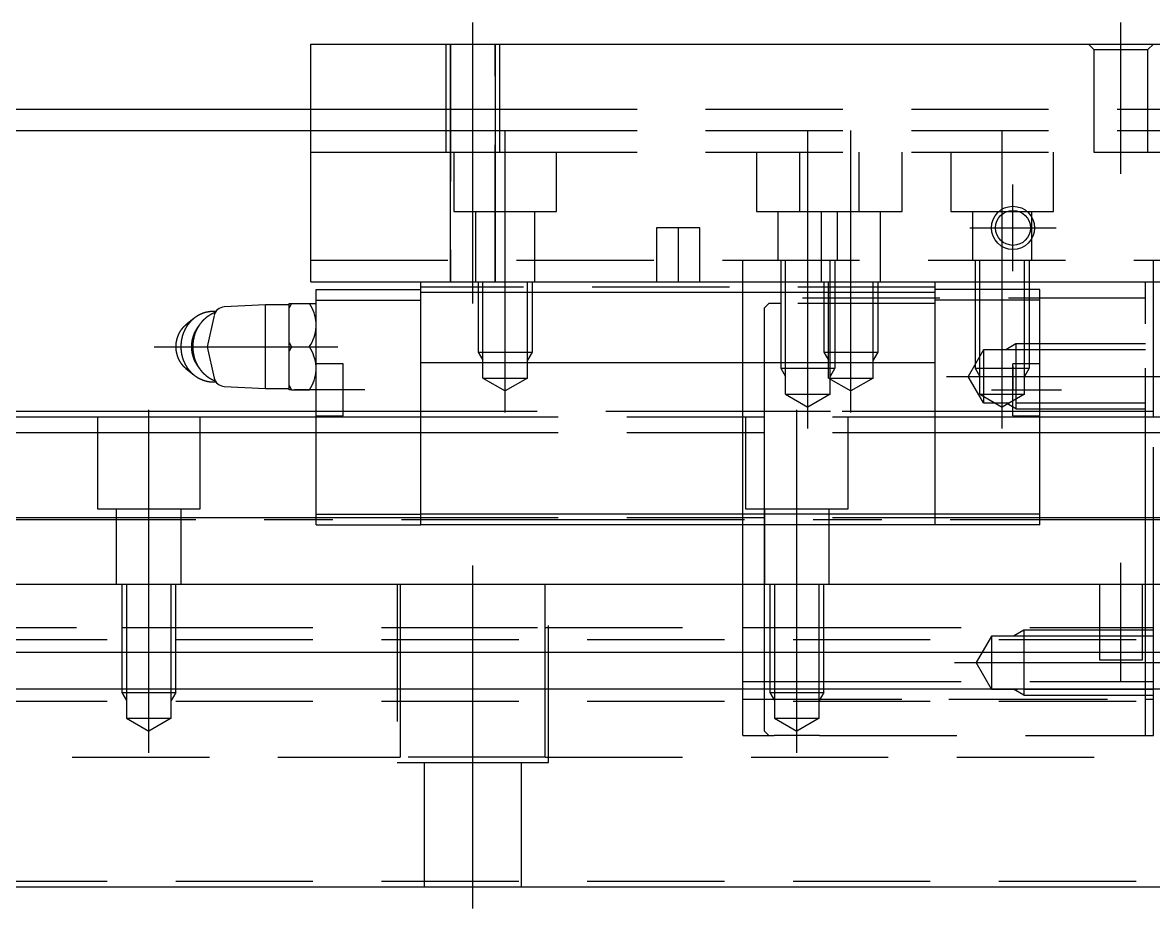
# Model space of a CAD drawing. Extents: x -94 to 676, y -24 to 368.
# Drawn here: x 128.3 to 233, y -2 to 80 of the extents above; entities that cross this region are included whole.
import ezdxf

# ---------------------------------------------------------------- set-up
doc = ezdxf.new("R2010")
doc.units = 0
doc.linetypes.add('CENTER', pattern=[50.8, 31.75, -6.35, 6.35, -6.35])
doc.linetypes.add('DASHED', pattern=[19.05, 12.7, -6.35])
doc.layers.get('0').update_dxf_attribs({"linetype": 'CONTINUOUS'})
doc.layers.add('CENTER', color=1, linetype='CENTER')

msp = doc.modelspace()

# ---------------------------------------------------------------- linework, layer by layer
at = {"color": 7, "linetype": 'CONTINUOUS'}
for p, q in [((155, 78), (305, 78)), ((155, 56), (155, 78)), ((-14, 72), (155, 72)), ((-6, 70), (155, 70)), ((155, 56), (305, 56)), ((165.2, 55.01), (165.2, 56)), ((212.8, 55.01), (212.8, 56)), ((233, 43.5), (233, 56)), ((155.5, 55.3), (165.2, 55.3)), ((155.5, 54.31), (155.5, 55.3)), ((212.8, 55.01), (165.2, 55.01)), ((165.2, 48.5), (165.2, 55.01)), ((222.5, 55.3), (212.8, 55.3)), ((212.8, 48.5), (212.8, 55.01)), ((222.5, 54.31), (222.5, 55.3)), ((150.8, 53.87), (146.99, 53.68)), ((153, 53.87), (150.8, 53.87)), ((150.8, 50), (150.8, 53.87)), ((153, 53.59), (153, 53.99)), ((153, 53.99), (153.21, 53.99)), ((153.21, 53.99), (153, 53.59)), ((153, 50.4), (153, 53.59)), ((153.21, 53.99), (154.89, 53.99)), ((154.89, 53.99), (155.5, 53.99)), ((155.5, 54.31), (165.2, 54.31)), ((155.5, 53.99), (155.5, 54.31)), ((155.5, 46), (155.5, 53.99)), ((222.5, 54.31), (212.8, 54.31)), ((222.5, 34.5), (222.5, 54.31)), ((144.18, 52.62), (143.43, 52.01)), ((146.07, 52.9), (145.4, 50)), ((144.71, 52.03), (144.49, 51.73)), ((153, 49.6), (153, 50.4)), ((153, 50.4), (153.21, 50)), ((145.4, 50), (146.07, 47.1)), ((150.8, 46.12), (150.8, 50)), ((153.21, 50), (153, 49.6)), ((153, 46.41), (153, 49.6)), ((153.21, 50), (154.89, 50)), ((144.49, 48.27), (144.71, 47.97)), ((212.8, 48.5), (165.2, 48.5)), ((165.2, 34.5), (165.2, 48.5)), ((212.8, 34.5), (212.8, 48.5)), ((143.43, 47.99), (144.18, 47.38)), ((146.99, 46.32), (150.8, 46.12)), ((150.8, 46.12), (153, 46.12)), ((153, 46), (153, 46.41)), ((153, 46.41), (153.21, 46)), ((153.21, 46), (153, 46)), ((153.21, 46), (154.89, 46)), ((155.5, 46), (154.89, 46)), ((155.5, 34.5), (155.5, 46)), ((155.5, 44), (28, 44)), ((0, 43.5), (155.5, 43.5)), ((222.5, 43.5), (237.5, 43.5)), ((0, 42.04), (155.5, 42.04)), ((222.5, 42.04), (237.5, 42.04)), ((0, 34.18), (155.5, 34.18)), ((155.5, 34.5), (165.2, 34.5)), ((155.5, 33.5), (155.5, 34.5)), ((155.5, 33.5), (165.2, 33.5)), ((212.8, 34.5), (165.2, 34.5)), ((165.2, 33.5), (165.2, 34.5)), ((212.8, 33.5), (165.2, 33.5)), ((222.5, 34.5), (212.8, 34.5)), ((212.8, 33.5), (212.8, 34.5)), ((222.5, 33.5), (212.8, 33.5)), ((222.5, 33.5), (222.5, 34.5)), ((222.5, 34.18), (237.5, 34.18)), ((0, 28), (460, 28)), ((460, 21.7), (0, 21.7)), ((460, 18.3), (0, 18.3)), ((0, 0), (460, 0))]:
    msp.add_line(p, q, dxfattribs=at)
at = {"color": 3, "linetype": 'DASHED'}
for p, q in [((167.5, 78), (167.5, 68)), ((167.5, 78), (167.5, 68)), ((167.9, 78), (167.9, 68)), ((167.93, 78), (167.93, 56)), ((172.07, 56), (172.07, 78)), ((172.1, 68), (172.1, 78)), ((172.5, 68), (172.5, 78)), ((172.5, 68), (172.5, 78)), ((227.5, 77.5), (227, 78)), ((227.5, 77.5), (227.5, 68)), ((227.5, 77.5), (232.5, 77.5)), ((232.5, 77.5), (233, 78)), ((232.5, 68), (232.5, 77.5)), ((155, 72), (167.5, 72)), ((167.5, 72), (172.5, 72)), ((172.5, 72), (287.5, 72)), ((155, 70), (167.5, 70)), ((167.5, 70), (172.5, 70)), ((172.5, 70), (287.5, 70)), ((155, 68), (167.5, 68)), ((167.5, 68), (172.5, 68)), ((167.9, 68), (167.9, 56)), ((168.25, 68), (168.25, 62.5)), ((172.1, 56), (172.1, 68)), ((172.5, 68), (227.5, 68)), ((177.75, 62.5), (177.75, 68)), ((196.25, 68), (196.25, 62.5)), ((200.25, 68), (200.25, 62.5)), ((205.75, 62.5), (205.75, 68)), ((209.75, 62.5), (209.75, 68)), ((214.25, 68), (214.25, 62.5)), ((223.75, 62.5), (223.75, 68)), ((227.5, 68), (232.5, 68)), ((232.5, 68), (287.5, 68)), ((168.25, 62.5), (177.75, 62.5)), ((170.25, 62.5), (170.25, 56)), ((175.75, 56), (175.75, 62.5)), ((196.25, 62.5), (200.25, 62.5)), ((198.25, 62.5), (198.25, 58)), ((200.25, 62.5), (209.75, 62.5)), ((202.25, 62.5), (202.25, 56)), ((203.75, 58), (203.75, 62.5)), ((207.75, 56), (207.75, 62.5)), ((214.25, 62.5), (223.75, 62.5)), ((216.25, 62.5), (216.25, 58)), ((221.75, 58), (221.75, 62.5)), ((189, 61), (187, 61)), ((187, 61), (187, 56)), ((191, 61), (189, 61)), ((191, 56), (191, 61)), ((155, 58), (305, 58)), ((195, 56), (195, 58)), ((198.5, 58), (198.5, 48)), ((198.93, 45.6), (198.93, 58)), ((203.07, 45.6), (203.07, 58)), ((203.5, 58), (203.5, 48)), ((216.5, 58), (216.5, 48)), ((216.93, 45.6), (216.93, 58)), ((221.07, 45.6), (221.07, 58)), ((221.5, 58), (221.5, 48)), ((233, 56), (233, 58)), ((212.8, 55.5), (165.2, 55.5)), ((170.5, 56), (170.5, 49.5)), ((170.93, 47.1), (170.93, 56)), ((175.07, 47.1), (175.07, 56)), ((175.5, 56), (175.5, 49.5)), ((195, 48.5), (195, 56)), ((202.5, 56), (202.5, 49.5)), ((202.93, 47.1), (202.93, 56)), ((207.07, 47.1), (207.07, 56)), ((207.5, 56), (207.5, 49.5)), ((232.28, 14), (232.28, 56)), ((232.28, 54.5), (195, 54.5)), ((197.4, 54), (197, 53.6)), ((197, 48.5), (197, 53.6)), ((198.5, 54), (197.4, 54)), ((212.8, 54), (198.5, 54)), ((220.28, 50.25), (219.34, 49.71)), ((220.28, 50.25), (220.28, 44.25)), ((232.28, 50.25), (220.28, 50.25)), ((222.5, 50.9), (222.47, 50.9)), ((170.5, 49.5), (175.5, 49.5)), ((170.5, 49.5), (170.93, 48.75)), ((175.5, 49.5), (175.07, 48.75)), ((202.5, 49.5), (207.5, 49.5)), ((202.5, 49.5), (202.93, 48.75)), ((207.5, 49.5), (207.07, 48.75)), ((217.28, 49.71), (215.86, 47.25)), ((217.28, 49.71), (217.28, 44.79)), ((220.28, 49.71), (217.28, 49.71)), ((232.28, 49.71), (220.28, 49.71)), ((158, 48.4), (155.5, 48.4)), ((158, 46), (158, 48.4)), ((195, 43.5), (195, 48.5)), ((197, 43.5), (197, 48.5)), ((220, 46), (220, 48.4)), ((222.5, 48.4), (220, 48.4)), ((220, 48.2), (220, 46)), ((198.5, 48), (203.5, 48)), ((198.5, 48), (198.93, 47.25)), ((203.5, 48), (203.07, 47.25)), ((217.28, 44.79), (215.86, 47.25)), ((216.5, 48), (221.5, 48)), ((216.5, 48), (216.93, 47.25)), ((221.5, 48), (221.07, 47.25)), ((232.28, 44.25), (232.28, 48)), ((170.93, 47.1), (175.07, 47.1)), ((170.93, 47.1), (173, 45.91)), ((175.07, 47.1), (173, 45.91)), ((202.93, 47.1), (207.07, 47.1)), ((202.93, 47.1), (205, 45.91)), ((207.07, 47.1), (205, 45.91)), ((158, 43.6), (158, 46)), ((198.93, 45.6), (203.07, 45.6)), ((198.93, 45.6), (201, 44.41)), ((203.07, 45.6), (201, 44.41)), ((216.93, 45.6), (221.07, 45.6)), ((216.93, 45.6), (219, 44.41)), ((221.07, 45.6), (219, 44.41)), ((220, 43.6), (220, 46)), ((165.2, 44), (155.5, 44)), ((195, 44), (165.2, 44)), ((197, 44), (195, 44)), ((198.9, 44), (197, 44)), ((203.1, 44), (198.9, 44)), ((216.9, 44), (203.1, 44)), ((221.1, 44), (216.9, 44)), ((217.28, 44.79), (219.7, 44.79)), ((220.28, 44.25), (219.34, 44.79)), ((220.28, 44.79), (232.28, 44.79)), ((220.28, 44.25), (232.28, 44.25)), ((232.28, 44), (221.1, 44)), ((232.28, 43.5), (232.28, 44.25)), ((233, 44), (232.28, 44)), ((135.25, 43.5), (135.25, 35)), ((144.75, 35), (144.75, 43.5)), ((155.5, 43.6), (158, 43.6)), ((155.5, 43.5), (165.2, 43.5)), ((165.2, 43.5), (212.8, 43.5)), ((195, 33.5), (195, 43.5)), ((195.25, 43.5), (195.25, 35)), ((197, 35), (197, 43.5)), ((204.75, 35), (204.75, 43.5)), ((212.8, 43.5), (222.5, 43.5)), ((220, 43.6), (222.5, 43.6)), ((232.28, 28), (232.28, 43.5)), ((233, 28), (233, 43.5)), ((155.5, 42.04), (165.2, 42.04)), ((165.2, 42.04), (212.8, 42.04)), ((212.8, 42.04), (222.5, 42.04)), ((135.25, 35), (140, 35)), ((137, 35), (137, 28)), ((140, 35), (144.75, 35)), ((143, 28), (143, 35)), ((195.25, 35), (200, 35)), ((197, 35), (197, 28)), ((197, 28), (197, 35)), ((197, 35), (197, 28)), ((200, 35), (204.75, 35)), ((203, 28), (203, 35)), ((155.5, 34.18), (165.2, 34.18)), ((165.2, 34.18), (212.8, 34.18)), ((195, 28), (195, 33.5)), ((212.8, 34.18), (222.5, 34.18)), ((137.5, 28), (137.5, 21.7)), ((137.93, 28), (137.93, 18)), ((142.07, 18), (142.07, 28)), ((142.5, 21.7), (142.5, 28)), ((163, 28), (163, 11.5)), ((163.29, 28), (163.29, 21.7)), ((176.71, 21.7), (176.71, 28)), ((177, 11.5), (177, 28)), ((195, 21.7), (195, 28)), ((197, 21.7), (197, 28)), ((197.5, 28), (197.5, 21.7)), ((197.93, 28), (197.93, 18)), ((202.07, 18), (202.07, 28)), ((202.5, 21.7), (202.5, 28)), ((228, 28), (228, 21)), ((232, 21), (232, 28)), ((232.28, 23.75), (232.28, 28)), ((233, 21.7), (233, 28)), ((82.5, 24), (137.5, 24)), ((137.5, 24), (142.5, 24)), ((142.5, 24), (163.29, 24)), ((163.29, 24), (176.71, 24)), ((176.71, 24), (195, 24)), ((195, 24), (197, 24)), ((197, 24), (197.5, 24)), ((197.5, 24), (202, 24)), ((202, 24), (202.5, 24)), ((202.5, 24), (232.28, 24)), ((218, 23.21), (216.58, 20.75)), ((218, 23.21), (218, 18.29)), ((221, 23.21), (218, 23.21)), ((221, 23.75), (220.06, 23.21)), ((221, 23.75), (221, 17.75)), ((233, 23.75), (221, 23.75)), ((233, 23.21), (221, 23.21)), ((232.28, 24), (233, 24)), ((232.28, 21.7), (232.28, 23.75)), ((460, 22.85), (0, 22.85)), ((137.5, 21.7), (137.5, 18.3)), ((142.5, 18.3), (142.5, 21.7)), ((163.29, 21.7), (163.29, 18.3)), ((176.71, 18.3), (176.71, 21.7)), ((195, 19), (195, 21.7)), ((197, 18.3), (197, 21.7)), ((197.5, 21.7), (197.5, 18.3)), ((202.5, 18.3), (202.5, 21.7)), ((228, 21), (232, 21)), ((232.28, 18.3), (232.28, 21.7)), ((233, 19), (233, 21.7)), ((218, 18.29), (216.58, 20.75)), ((195, 18.3), (195, 19)), ((195, 19), (197.5, 19)), ((197.5, 19), (202.5, 19)), ((202.5, 19), (233, 19)), ((233, 18.3), (233, 19)), ((137.5, 18.3), (137.5, 18)), ((137.5, 18), (137.93, 17.25)), ((137.5, 18), (142.5, 18)), ((137.93, 18), (137.93, 15.6)), ((142.07, 15.6), (142.07, 18)), ((142.5, 18), (142.07, 17.25)), ((142.5, 18), (142.5, 18.3)), ((163.29, 18.3), (163.29, 12)), ((176.71, 12), (176.71, 18.3)), ((195, 14), (195, 18.3)), ((197, 14.4), (197, 18.3)), ((197.5, 18.3), (197.5, 18)), ((197.5, 18), (197.93, 17.25)), ((197.5, 18), (202.5, 18)), ((197.93, 18), (197.93, 15.6)), ((202.07, 15.6), (202.07, 18)), ((202.5, 18), (202.07, 17.25)), ((202.5, 18), (202.5, 18.3)), ((218, 18.29), (220.42, 18.29)), ((221, 17.75), (220.06, 18.29)), ((221, 18.29), (233, 18.29)), ((232.28, 17.75), (232.28, 18.3)), ((233, 14), (233, 18.3)), ((460, 17.15), (0, 17.15)), ((195, 17.38), (233, 17.38)), ((195, 17.38), (197, 17.38)), ((197, 17.38), (232.28, 17.38)), ((221, 17.75), (233, 17.75)), ((232.28, 14), (232.28, 17.75)), ((232.28, 17.38), (233, 17.38)), ((137.93, 15.6), (140, 14.41)), ((137.93, 15.6), (142.07, 15.6)), ((142.07, 15.6), (140, 14.41)), ((197.93, 15.6), (200, 14.41)), ((197.93, 15.6), (202.07, 15.6)), ((202.07, 15.6), (200, 14.41)), ((195, 14), (197.9, 14)), ((197, 14.4), (197.4, 14)), ((202.1, 14), (197.9, 14)), ((202.1, 14), (233, 14)), ((56.71, 12), (163.29, 12)), ((176.71, 12), (163.29, 12)), ((176.71, 12), (283.29, 12)), ((163, 11.5), (170, 11.5)), ((165.5, 11.5), (165.5, 0)), ((170, 11.5), (177, 11.5)), ((174.5, 0), (174.5, 11.5)), ((460, 0.5), (6.5, 0.5))]:
    msp.add_line(p, q, dxfattribs=at)
at = {"color": 7, "linetype": 'CONTINUOUS'}
for points in [[(144.28, 52.69, 0), (144.26, 52.68, 0), (144.24, 52.66, 0), (144.22, 52.65, 0), (144.2, 52.63, 0), (144.19, 52.62, 0), (144.17, 52.6, 0), (144.15, 52.59, 0), (144.13, 52.57, 0), (144.11, 52.56, 0), (144.09, 52.54, 0), (144.08, 52.53, 0), (144.06, 52.51, 0), (144.04, 52.5, 0), (144.03, 52.48, 0), (144.01, 52.46, 0), (143.99, 52.45, 0), (143.97, 52.43, 0), (143.96, 52.41, 0), (143.94, 52.4, 0), (143.92, 52.38, 0), (143.91, 52.36, 0), (143.89, 52.35, 0), (143.87, 52.33, 0), (143.86, 52.31, 0), (143.84, 52.29, 0), (143.83, 52.28, 0), (143.81, 52.26, 0), (143.79, 52.24, 0), (143.78, 52.22, 0), (143.76, 52.21, 0), (143.75, 52.19, 0), (143.73, 52.17, 0), (143.72, 52.15, 0), (143.7, 52.13, 0), (143.69, 52.11, 0), (143.67, 52.09, 0), (143.66, 52.07, 0), (143.64, 52.06, 0), (143.63, 52.04, 0), (143.62, 52.02, 0), (143.6, 52, 0), (143.59, 51.98, 0), (143.57, 51.96, 0), (143.56, 51.94, 0), (143.55, 51.92, 0), (143.53, 51.9, 0), (143.52, 51.88, 0), (143.51, 51.86, 0), (143.5, 51.84, 0), (143.48, 51.82, 0), (143.47, 51.8, 0), (143.46, 51.78, 0), (143.44, 51.76, 0), (143.43, 51.73, 0), (143.42, 51.71, 0), (143.41, 51.69, 0), (143.4, 51.67, 0), (143.38, 51.65, 0), (143.37, 51.63, 0), (143.36, 51.61, 0), (143.35, 51.59, 0), (143.34, 51.56, 0), (143.33, 51.54, 0), (143.32, 51.52, 0), (143.31, 51.5, 0), (143.3, 51.48, 0), (143.29, 51.45, 0), (143.28, 51.43, 0), (143.27, 51.41, 0), (143.26, 51.39, 0), (143.25, 51.37, 0), (143.24, 51.34, 0), (143.23, 51.32, 0), (143.22, 51.3, 0), (143.21, 51.27, 0), (143.2, 51.25, 0), (143.19, 51.23, 0), (143.19, 51.21, 0), (143.18, 51.18, 0), (143.17, 51.16, 0), (143.16, 51.14, 0), (143.15, 51.11, 0), (143.15, 51.09, 0), (143.14, 51.07, 0), (143.13, 51.04, 0), (143.12, 51.02, 0), (143.12, 51, 0), (143.11, 50.97, 0), (143.1, 50.95, 0), (143.1, 50.93, 0), (143.09, 50.9, 0), (143.08, 50.88, 0), (143.08, 50.85, 0), (143.07, 50.83, 0), (143.07, 50.81, 0), (143.06, 50.78, 0), (143.06, 50.76, 0), (143.05, 50.74, 0), (143.04, 50.71, 0), (143.04, 50.69, 0), (143.03, 50.66, 0), (143.03, 50.64, 0), (143.03, 50.61, 0), (143.02, 50.59, 0), (143.02, 50.57, 0), (143.01, 50.54, 0), (143.01, 50.52, 0), (143.01, 50.49, 0), (143, 50.47, 0), (143, 50.44, 0), (143, 50.42, 0), (143, 50.39, 0), (142.99, 50.37, 0), (142.99, 50.35, 0), (142.99, 50.32, 0), (142.99, 50.3, 0), (142.98, 50.27, 0), (142.98, 50.25, 0), (142.98, 50.22, 0), (142.98, 50.2, 0), (142.98, 50.17, 0), (142.98, 50.15, 0), (142.97, 50.12, 0), (142.97, 50.1, 0), (142.97, 50.07, 0), (142.97, 50.05, 0), (142.97, 50.02, 0), (142.97, 50, 0)], [(146.2, 53.25, 0), (146.19, 53.25, 0), (146.17, 53.25, 0), (146.16, 53.25, 0), (146.14, 53.25, 0), (146.12, 53.26, 0), (146.11, 53.26, 0), (146.09, 53.26, 0), (146.08, 53.26, 0), (146.06, 53.26, 0), (146.05, 53.26, 0), (146.03, 53.26, 0), (146.01, 53.26, 0), (146, 53.26, 0), (145.98, 53.26, 0), (145.97, 53.26, 0), (145.95, 53.26, 0), (145.93, 53.26, 0), (145.92, 53.26, 0), (145.9, 53.26, 0), (145.89, 53.26, 0), (145.87, 53.26, 0), (145.85, 53.26, 0), (145.84, 53.26, 0), (145.82, 53.26, 0), (145.81, 53.26, 0), (145.79, 53.25, 0), (145.78, 53.25, 0), (145.76, 53.25, 0), (145.74, 53.25, 0), (145.73, 53.25, 0), (145.71, 53.25, 0), (145.7, 53.25, 0), (145.68, 53.24, 0), (145.66, 53.24, 0), (145.65, 53.24, 0), (145.63, 53.24, 0), (145.62, 53.24, 0), (145.6, 53.23, 0), (145.59, 53.23, 0), (145.57, 53.23, 0), (145.56, 53.23, 0), (145.54, 53.23, 0), (145.52, 53.22, 0), (145.51, 53.22, 0), (145.49, 53.22, 0), (145.48, 53.21, 0), (145.46, 53.21, 0), (145.44, 53.21, 0), (145.43, 53.21, 0), (145.41, 53.2, 0), (145.4, 53.2, 0), (145.38, 53.2, 0), (145.37, 53.19, 0), (145.35, 53.19, 0), (145.34, 53.19, 0), (145.32, 53.18, 0), (145.31, 53.18, 0), (145.29, 53.17, 0), (145.27, 53.17, 0), (145.26, 53.17, 0), (145.24, 53.16, 0), (145.23, 53.16, 0), (145.21, 53.15, 0), (145.2, 53.15, 0), (145.18, 53.14, 0), (145.17, 53.14, 0), (145.15, 53.14, 0), (145.14, 53.13, 0), (145.12, 53.13, 0), (145.1, 53.12, 0), (145.09, 53.12, 0), (145.07, 53.11, 0), (145.06, 53.11, 0), (145.04, 53.1, 0), (145.03, 53.09, 0), (145.01, 53.09, 0), (145, 53.08, 0), (144.99, 53.08, 0), (144.97, 53.07, 0), (144.96, 53.07, 0), (144.94, 53.06, 0), (144.93, 53.05, 0), (144.91, 53.05, 0), (144.9, 53.04, 0), (144.88, 53.04, 0), (144.87, 53.03, 0), (144.85, 53.02, 0), (144.84, 53.02, 0), (144.82, 53.01, 0), (144.81, 53, 0), (144.79, 53, 0), (144.78, 52.99, 0), (144.76, 52.98, 0), (144.75, 52.98, 0), (144.73, 52.97, 0), (144.72, 52.96, 0), (144.71, 52.95, 0), (144.69, 52.95, 0), (144.68, 52.94, 0), (144.66, 52.93, 0), (144.65, 52.92, 0), (144.63, 52.92, 0), (144.62, 52.91, 0), (144.6, 52.9, 0), (144.59, 52.89, 0), (144.58, 52.89, 0), (144.56, 52.88, 0), (144.55, 52.87, 0), (144.53, 52.86, 0), (144.52, 52.85, 0), (144.51, 52.84, 0), (144.49, 52.84, 0), (144.48, 52.83, 0), (144.47, 52.82, 0), (144.45, 52.81, 0), (144.44, 52.8, 0), (144.43, 52.79, 0), (144.41, 52.78, 0), (144.4, 52.77, 0), (144.38, 52.77, 0), (144.37, 52.76, 0), (144.36, 52.75, 0), (144.34, 52.74, 0), (144.33, 52.73, 0), (144.32, 52.72, 0), (144.3, 52.71, 0), (144.29, 52.7, 0), (144.28, 52.69, 0)], [(146.24, 53.19, 0), (146.23, 53.19, 0), (146.22, 53.18, 0), (146.2, 53.18, 0), (146.19, 53.17, 0), (146.18, 53.17, 0), (146.16, 53.17, 0), (146.15, 53.16, 0), (146.14, 53.16, 0), (146.12, 53.15, 0), (146.11, 53.15, 0), (146.1, 53.14, 0), (146.09, 53.14, 0), (146.07, 53.13, 0), (146.06, 53.12, 0), (146.05, 53.12, 0), (146.03, 53.11, 0), (146.02, 53.11, 0), (146.01, 53.1, 0), (146, 53.1, 0), (145.98, 53.09, 0), (145.97, 53.09, 0), (145.96, 53.08, 0), (145.94, 53.07, 0), (145.93, 53.07, 0), (145.92, 53.06, 0), (145.91, 53.06, 0), (145.89, 53.05, 0), (145.88, 53.04, 0), (145.87, 53.04, 0), (145.85, 53.03, 0), (145.84, 53.03, 0), (145.83, 53.02, 0), (145.82, 53.01, 0), (145.81, 53.01, 0), (145.79, 53, 0), (145.78, 52.99, 0), (145.77, 52.99, 0), (145.75, 52.98, 0), (145.74, 52.97, 0), (145.73, 52.97, 0), (145.72, 52.96, 0), (145.71, 52.95, 0), (145.69, 52.94, 0), (145.68, 52.94, 0), (145.67, 52.93, 0), (145.66, 52.92, 0), (145.65, 52.92, 0), (145.63, 52.91, 0), (145.62, 52.9, 0), (145.61, 52.89, 0), (145.6, 52.89, 0), (145.59, 52.88, 0), (145.57, 52.87, 0), (145.56, 52.86, 0), (145.55, 52.85, 0), (145.54, 52.85, 0), (145.53, 52.84, 0), (145.51, 52.83, 0), (145.5, 52.82, 0), (145.49, 52.81, 0), (145.48, 52.81, 0), (145.47, 52.8, 0), (145.46, 52.79, 0), (145.44, 52.78, 0), (145.43, 52.77, 0), (145.42, 52.76, 0), (145.41, 52.76, 0), (145.4, 52.75, 0), (145.39, 52.74, 0), (145.38, 52.73, 0), (145.36, 52.72, 0), (145.35, 52.71, 0), (145.34, 52.7, 0), (145.33, 52.7, 0), (145.32, 52.69, 0), (145.31, 52.68, 0), (145.3, 52.67, 0), (145.28, 52.66, 0), (145.27, 52.65, 0), (145.26, 52.64, 0), (145.25, 52.63, 0), (145.24, 52.62, 0), (145.23, 52.61, 0), (145.22, 52.6, 0), (145.21, 52.59, 0), (145.2, 52.58, 0), (145.19, 52.58, 0), (145.18, 52.57, 0), (145.17, 52.56, 0), (145.16, 52.55, 0), (145.15, 52.54, 0), (145.13, 52.53, 0), (145.12, 52.52, 0), (145.11, 52.51, 0), (145.1, 52.5, 0), (145.09, 52.49, 0), (145.08, 52.48, 0), (145.07, 52.47, 0), (145.06, 52.46, 0), (145.05, 52.45, 0), (145.04, 52.44, 0), (145.03, 52.43, 0), (145.02, 52.41, 0), (145.01, 52.4, 0), (145, 52.39, 0), (144.99, 52.38, 0), (144.98, 52.37, 0), (144.97, 52.36, 0), (144.96, 52.35, 0), (144.95, 52.34, 0), (144.94, 52.33, 0), (144.93, 52.32, 0), (144.92, 52.31, 0), (144.91, 52.3, 0), (144.9, 52.29, 0), (144.9, 52.28, 0), (144.88, 52.26, 0), (144.88, 52.25, 0), (144.87, 52.24, 0), (144.86, 52.23, 0), (144.85, 52.22, 0), (144.84, 52.21, 0), (144.83, 52.2, 0), (144.82, 52.19, 0), (144.81, 52.17, 0), (144.8, 52.16, 0), (144.79, 52.15, 0), (144.78, 52.14, 0)], [(143.5, 52.06, 0), (143.49, 52.05, 0), (143.47, 52.04, 0), (143.46, 52.03, 0), (143.44, 52.02, 0), (143.43, 52.01, 0), (143.42, 52, 0), (143.4, 51.98, 0), (143.39, 51.97, 0), (143.38, 51.96, 0), (143.36, 51.95, 0), (143.35, 51.94, 0), (143.33, 51.93, 0), (143.32, 51.91, 0), (143.31, 51.9, 0), (143.29, 51.89, 0), (143.28, 51.88, 0), (143.27, 51.86, 0), (143.25, 51.85, 0), (143.24, 51.84, 0), (143.23, 51.83, 0), (143.22, 51.81, 0), (143.2, 51.8, 0), (143.19, 51.79, 0), (143.18, 51.77, 0), (143.17, 51.76, 0), (143.15, 51.75, 0), (143.14, 51.73, 0), (143.13, 51.72, 0), (143.12, 51.71, 0), (143.11, 51.69, 0), (143.09, 51.68, 0), (143.08, 51.66, 0), (143.07, 51.65, 0), (143.06, 51.63, 0), (143.05, 51.62, 0), (143.04, 51.61, 0), (143.03, 51.59, 0), (143.01, 51.58, 0), (143, 51.56, 0), (142.99, 51.55, 0), (142.98, 51.53, 0), (142.97, 51.52, 0), (142.96, 51.5, 0), (142.95, 51.49, 0), (142.94, 51.47, 0), (142.93, 51.46, 0), (142.92, 51.44, 0), (142.91, 51.42, 0), (142.9, 51.41, 0), (142.89, 51.39, 0), (142.88, 51.38, 0), (142.87, 51.36, 0), (142.86, 51.35, 0), (142.85, 51.33, 0), (142.84, 51.31, 0), (142.83, 51.3, 0), (142.82, 51.28, 0), (142.82, 51.27, 0), (142.81, 51.25, 0), (142.8, 51.23, 0), (142.79, 51.22, 0), (142.78, 51.2, 0), (142.77, 51.18, 0), (142.77, 51.17, 0), (142.76, 51.15, 0), (142.75, 51.13, 0), (142.74, 51.12, 0), (142.73, 51.1, 0), (142.73, 51.08, 0), (142.72, 51.06, 0), (142.71, 51.05, 0), (142.7, 51.03, 0), (142.7, 51.01, 0), (142.69, 51, 0), (142.68, 50.98, 0), (142.68, 50.96, 0), (142.67, 50.94, 0), (142.66, 50.93, 0), (142.66, 50.91, 0), (142.65, 50.89, 0), (142.65, 50.87, 0), (142.64, 50.85, 0), (142.63, 50.84, 0), (142.63, 50.82, 0), (142.62, 50.8, 0), (142.62, 50.78, 0), (142.61, 50.76, 0), (142.6, 50.75, 0), (142.6, 50.73, 0), (142.59, 50.71, 0), (142.59, 50.69, 0), (142.59, 50.67, 0), (142.58, 50.66, 0), (142.58, 50.64, 0), (142.57, 50.62, 0), (142.57, 50.6, 0), (142.56, 50.58, 0), (142.56, 50.56, 0), (142.56, 50.55, 0), (142.55, 50.53, 0), (142.55, 50.51, 0), (142.54, 50.49, 0), (142.54, 50.47, 0), (142.54, 50.45, 0), (142.53, 50.43, 0), (142.53, 50.41, 0), (142.53, 50.4, 0), (142.53, 50.38, 0), (142.52, 50.36, 0), (142.52, 50.34, 0), (142.52, 50.32, 0), (142.52, 50.3, 0), (142.51, 50.28, 0), (142.51, 50.26, 0), (142.51, 50.25, 0), (142.51, 50.23, 0), (142.51, 50.21, 0), (142.51, 50.19, 0), (142.5, 50.17, 0), (142.5, 50.15, 0), (142.5, 50.13, 0), (142.5, 50.11, 0), (142.5, 50.09, 0), (142.5, 50.08, 0), (142.5, 50.06, 0), (142.5, 50.04, 0), (142.5, 50.02, 0), (142.5, 50, 0)], [(144.56, 51.82, 0), (144.55, 51.8, 0), (144.54, 51.79, 0), (144.53, 51.78, 0), (144.52, 51.77, 0), (144.51, 51.76, 0), (144.5, 51.74, 0), (144.49, 51.73, 0), (144.49, 51.72, 0), (144.48, 51.71, 0), (144.47, 51.7, 0), (144.46, 51.68, 0), (144.45, 51.67, 0), (144.44, 51.66, 0), (144.43, 51.65, 0), (144.43, 51.63, 0), (144.42, 51.62, 0), (144.41, 51.61, 0), (144.4, 51.59, 0), (144.39, 51.58, 0), (144.39, 51.57, 0), (144.38, 51.56, 0), (144.37, 51.54, 0), (144.36, 51.53, 0), (144.35, 51.52, 0), (144.35, 51.5, 0), (144.34, 51.49, 0), (144.33, 51.48, 0), (144.33, 51.47, 0), (144.32, 51.45, 0), (144.31, 51.44, 0), (144.3, 51.43, 0), (144.3, 51.41, 0), (144.29, 51.4, 0), (144.28, 51.39, 0), (144.28, 51.37, 0), (144.27, 51.36, 0), (144.26, 51.34, 0), (144.26, 51.33, 0), (144.25, 51.32, 0), (144.24, 51.3, 0), (144.24, 51.29, 0), (144.23, 51.28, 0), (144.22, 51.26, 0), (144.22, 51.25, 0), (144.21, 51.24, 0), (144.21, 51.22, 0), (144.2, 51.21, 0), (144.19, 51.19, 0), (144.19, 51.18, 0), (144.18, 51.17, 0), (144.18, 51.15, 0), (144.17, 51.14, 0), (144.16, 51.12, 0), (144.16, 51.11, 0), (144.15, 51.09, 0), (144.15, 51.08, 0), (144.14, 51.07, 0), (144.14, 51.05, 0), (144.13, 51.04, 0), (144.13, 51.02, 0), (144.12, 51.01, 0), (144.12, 50.99, 0), (144.11, 50.98, 0), (144.11, 50.97, 0), (144.1, 50.95, 0), (144.1, 50.94, 0), (144.09, 50.92, 0), (144.09, 50.91, 0), (144.08, 50.89, 0), (144.08, 50.88, 0), (144.07, 50.86, 0), (144.07, 50.85, 0), (144.07, 50.83, 0), (144.06, 50.82, 0), (144.06, 50.8, 0), (144.05, 50.79, 0), (144.05, 50.78, 0), (144.05, 50.76, 0), (144.04, 50.75, 0), (144.04, 50.73, 0), (144.03, 50.72, 0), (144.03, 50.7, 0), (144.03, 50.69, 0), (144.02, 50.67, 0), (144.02, 50.66, 0), (144.02, 50.64, 0), (144.01, 50.63, 0), (144.01, 50.61, 0), (144.01, 50.6, 0), (144, 50.58, 0), (144, 50.57, 0), (144, 50.55, 0), (144, 50.54, 0), (143.99, 50.52, 0), (143.99, 50.51, 0), (143.99, 50.49, 0), (143.99, 50.48, 0), (143.98, 50.46, 0), (143.98, 50.44, 0), (143.98, 50.43, 0), (143.98, 50.41, 0), (143.98, 50.4, 0), (143.97, 50.38, 0), (143.97, 50.37, 0), (143.97, 50.35, 0), (143.97, 50.34, 0), (143.97, 50.32, 0), (143.97, 50.31, 0), (143.96, 50.29, 0), (143.96, 50.28, 0), (143.96, 50.26, 0), (143.96, 50.25, 0), (143.96, 50.23, 0), (143.96, 50.22, 0), (143.96, 50.2, 0), (143.96, 50.18, 0), (143.96, 50.17, 0), (143.95, 50.15, 0), (143.95, 50.14, 0), (143.95, 50.12, 0), (143.95, 50.11, 0), (143.95, 50.09, 0), (143.95, 50.08, 0), (143.95, 50.06, 0), (143.95, 50.05, 0), (143.95, 50.03, 0), (143.95, 50.02, 0), (143.95, 50, 0)], [(144.78, 52.14, 0), (144.77, 52.13, 0), (144.76, 52.11, 0), (144.75, 52.1, 0), (144.74, 52.08, 0), (144.73, 52.07, 0), (144.72, 52.05, 0), (144.71, 52.04, 0), (144.7, 52.03, 0), (144.69, 52.01, 0), (144.68, 52, 0), (144.67, 51.98, 0), (144.66, 51.97, 0), (144.65, 51.95, 0), (144.64, 51.94, 0), (144.63, 51.92, 0), (144.62, 51.91, 0), (144.61, 51.89, 0), (144.6, 51.88, 0), (144.59, 51.86, 0), (144.59, 51.85, 0), (144.58, 51.83, 0), (144.57, 51.82, 0), (144.56, 51.8, 0), (144.55, 51.79, 0), (144.54, 51.77, 0), (144.53, 51.76, 0), (144.52, 51.74, 0), (144.51, 51.73, 0), (144.5, 51.71, 0), (144.5, 51.7, 0), (144.49, 51.68, 0), (144.48, 51.66, 0), (144.47, 51.65, 0), (144.46, 51.63, 0), (144.46, 51.62, 0), (144.45, 51.6, 0), (144.44, 51.58, 0), (144.43, 51.57, 0), (144.42, 51.55, 0), (144.42, 51.54, 0), (144.41, 51.52, 0), (144.4, 51.5, 0), (144.39, 51.49, 0), (144.39, 51.47, 0), (144.38, 51.46, 0), (144.37, 51.44, 0), (144.36, 51.42, 0), (144.36, 51.41, 0), (144.35, 51.39, 0), (144.34, 51.37, 0), (144.34, 51.36, 0), (144.33, 51.34, 0), (144.32, 51.32, 0), (144.32, 51.31, 0), (144.31, 51.29, 0), (144.3, 51.27, 0), (144.3, 51.26, 0), (144.29, 51.24, 0), (144.28, 51.22, 0), (144.28, 51.21, 0), (144.27, 51.19, 0), (144.27, 51.17, 0), (144.26, 51.15, 0), (144.25, 51.14, 0), (144.25, 51.12, 0), (144.24, 51.1, 0), (144.24, 51.09, 0), (144.23, 51.07, 0), (144.23, 51.05, 0), (144.22, 51.03, 0), (144.22, 51.02, 0), (144.21, 51, 0), (144.21, 50.98, 0), (144.2, 50.97, 0), (144.2, 50.95, 0), (144.19, 50.93, 0), (144.19, 50.91, 0), (144.18, 50.9, 0), (144.18, 50.88, 0), (144.18, 50.86, 0), (144.17, 50.84, 0), (144.17, 50.83, 0), (144.16, 50.81, 0), (144.16, 50.79, 0), (144.16, 50.77, 0), (144.15, 50.76, 0), (144.15, 50.74, 0), (144.14, 50.72, 0), (144.14, 50.7, 0), (144.14, 50.68, 0), (144.13, 50.67, 0), (144.13, 50.65, 0), (144.13, 50.63, 0), (144.12, 50.61, 0), (144.12, 50.6, 0), (144.12, 50.58, 0), (144.12, 50.56, 0), (144.11, 50.54, 0), (144.11, 50.52, 0), (144.11, 50.51, 0), (144.1, 50.49, 0), (144.1, 50.47, 0), (144.1, 50.45, 0), (144.1, 50.43, 0), (144.09, 50.42, 0), (144.09, 50.4, 0), (144.09, 50.38, 0), (144.09, 50.36, 0), (144.09, 50.34, 0), (144.09, 50.33, 0), (144.08, 50.31, 0), (144.08, 50.29, 0), (144.08, 50.27, 0), (144.08, 50.25, 0), (144.08, 50.24, 0), (144.08, 50.22, 0), (144.08, 50.2, 0), (144.08, 50.18, 0), (144.07, 50.16, 0), (144.07, 50.15, 0), (144.07, 50.13, 0), (144.07, 50.11, 0), (144.07, 50.09, 0), (144.07, 50.07, 0), (144.07, 50.05, 0), (144.07, 50.04, 0), (144.07, 50.02, 0), (144.07, 50, 0)], [(142.5, 50, 0), (142.5, 49.98, 0), (142.5, 49.96, 0), (142.5, 49.94, 0), (142.5, 49.92, 0), (142.5, 49.91, 0), (142.5, 49.89, 0), (142.5, 49.87, 0), (142.5, 49.85, 0), (142.5, 49.83, 0), (142.51, 49.81, 0), (142.51, 49.79, 0), (142.51, 49.77, 0), (142.51, 49.75, 0), (142.51, 49.74, 0), (142.51, 49.72, 0), (142.52, 49.7, 0), (142.52, 49.68, 0), (142.52, 49.66, 0), (142.52, 49.64, 0), (142.53, 49.62, 0), (142.53, 49.6, 0), (142.53, 49.59, 0), (142.53, 49.57, 0), (142.54, 49.55, 0), (142.54, 49.53, 0), (142.54, 49.51, 0), (142.55, 49.49, 0), (142.55, 49.47, 0), (142.56, 49.45, 0), (142.56, 49.44, 0), (142.56, 49.42, 0), (142.57, 49.4, 0), (142.57, 49.38, 0), (142.58, 49.36, 0), (142.58, 49.34, 0), (142.59, 49.33, 0), (142.59, 49.31, 0), (142.59, 49.29, 0), (142.6, 49.27, 0), (142.6, 49.25, 0), (142.61, 49.24, 0), (142.62, 49.22, 0), (142.62, 49.2, 0), (142.63, 49.18, 0), (142.63, 49.16, 0), (142.64, 49.15, 0), (142.65, 49.13, 0), (142.65, 49.11, 0), (142.66, 49.09, 0), (142.66, 49.07, 0), (142.67, 49.06, 0), (142.68, 49.04, 0), (142.68, 49.02, 0), (142.69, 49, 0), (142.7, 48.99, 0), (142.7, 48.97, 0), (142.71, 48.95, 0), (142.72, 48.94, 0), (142.73, 48.92, 0), (142.73, 48.9, 0), (142.74, 48.88, 0), (142.75, 48.87, 0), (142.76, 48.85, 0), (142.77, 48.83, 0), (142.77, 48.82, 0), (142.78, 48.8, 0), (142.79, 48.78, 0), (142.8, 48.77, 0), (142.81, 48.75, 0), (142.82, 48.73, 0), (142.82, 48.72, 0), (142.83, 48.7, 0), (142.84, 48.69, 0), (142.85, 48.67, 0), (142.86, 48.65, 0), (142.87, 48.64, 0), (142.88, 48.62, 0), (142.89, 48.61, 0), (142.9, 48.59, 0), (142.91, 48.58, 0), (142.92, 48.56, 0), (142.93, 48.54, 0), (142.94, 48.53, 0), (142.95, 48.51, 0), (142.96, 48.5, 0), (142.97, 48.48, 0), (142.98, 48.47, 0), (142.99, 48.45, 0), (143, 48.44, 0), (143.01, 48.42, 0), (143.03, 48.41, 0), (143.04, 48.39, 0), (143.05, 48.38, 0), (143.06, 48.37, 0), (143.07, 48.35, 0), (143.08, 48.34, 0), (143.09, 48.32, 0), (143.11, 48.31, 0), (143.12, 48.29, 0), (143.13, 48.28, 0), (143.14, 48.27, 0), (143.15, 48.25, 0), (143.17, 48.24, 0), (143.18, 48.23, 0), (143.19, 48.21, 0), (143.2, 48.2, 0), (143.22, 48.19, 0), (143.23, 48.17, 0), (143.24, 48.16, 0), (143.25, 48.15, 0), (143.27, 48.14, 0), (143.28, 48.12, 0), (143.29, 48.11, 0), (143.31, 48.1, 0), (143.32, 48.09, 0), (143.33, 48.07, 0), (143.35, 48.06, 0), (143.36, 48.05, 0), (143.38, 48.04, 0), (143.39, 48.03, 0), (143.4, 48.02, 0), (143.42, 48, 0), (143.43, 47.99, 0), (143.44, 47.98, 0), (143.46, 47.97, 0), (143.47, 47.96, 0), (143.49, 47.95, 0), (143.5, 47.94, 0)], [(142.97, 50, 0), (142.97, 49.98, 0), (142.97, 49.95, 0), (142.97, 49.93, 0), (142.97, 49.9, 0), (142.97, 49.88, 0), (142.98, 49.85, 0), (142.98, 49.83, 0), (142.98, 49.8, 0), (142.98, 49.78, 0), (142.98, 49.75, 0), (142.98, 49.73, 0), (142.99, 49.7, 0), (142.99, 49.68, 0), (142.99, 49.65, 0), (142.99, 49.63, 0), (143, 49.61, 0), (143, 49.58, 0), (143, 49.56, 0), (143, 49.53, 0), (143.01, 49.51, 0), (143.01, 49.48, 0), (143.01, 49.46, 0), (143.02, 49.43, 0), (143.02, 49.41, 0), (143.03, 49.39, 0), (143.03, 49.36, 0), (143.03, 49.34, 0), (143.04, 49.31, 0), (143.04, 49.29, 0), (143.05, 49.26, 0), (143.06, 49.24, 0), (143.06, 49.22, 0), (143.07, 49.19, 0), (143.07, 49.17, 0), (143.08, 49.15, 0), (143.08, 49.12, 0), (143.09, 49.1, 0), (143.1, 49.07, 0), (143.1, 49.05, 0), (143.11, 49.03, 0), (143.12, 49, 0), (143.12, 48.98, 0), (143.13, 48.96, 0), (143.14, 48.93, 0), (143.15, 48.91, 0), (143.15, 48.89, 0), (143.16, 48.86, 0), (143.17, 48.84, 0), (143.18, 48.82, 0), (143.19, 48.79, 0), (143.19, 48.77, 0), (143.2, 48.75, 0), (143.21, 48.73, 0), (143.22, 48.7, 0), (143.23, 48.68, 0), (143.24, 48.66, 0), (143.25, 48.63, 0), (143.26, 48.61, 0), (143.27, 48.59, 0), (143.28, 48.57, 0), (143.29, 48.55, 0), (143.3, 48.52, 0), (143.31, 48.5, 0), (143.32, 48.48, 0), (143.33, 48.46, 0), (143.34, 48.44, 0), (143.35, 48.41, 0), (143.36, 48.39, 0), (143.37, 48.37, 0), (143.38, 48.35, 0), (143.4, 48.33, 0), (143.41, 48.31, 0), (143.42, 48.29, 0), (143.43, 48.27, 0), (143.44, 48.24, 0), (143.46, 48.22, 0), (143.47, 48.2, 0), (143.48, 48.18, 0), (143.5, 48.16, 0), (143.51, 48.14, 0), (143.52, 48.12, 0), (143.53, 48.1, 0), (143.55, 48.08, 0), (143.56, 48.06, 0), (143.57, 48.04, 0), (143.59, 48.02, 0), (143.6, 48, 0), (143.62, 47.98, 0), (143.63, 47.96, 0), (143.64, 47.94, 0), (143.66, 47.93, 0), (143.67, 47.91, 0), (143.69, 47.89, 0), (143.7, 47.87, 0), (143.72, 47.85, 0), (143.73, 47.83, 0), (143.75, 47.81, 0), (143.76, 47.79, 0), (143.78, 47.78, 0), (143.79, 47.76, 0), (143.81, 47.74, 0), (143.83, 47.72, 0), (143.84, 47.71, 0), (143.86, 47.69, 0), (143.87, 47.67, 0), (143.89, 47.65, 0), (143.91, 47.64, 0), (143.92, 47.62, 0), (143.94, 47.6, 0), (143.96, 47.59, 0), (143.97, 47.57, 0), (143.99, 47.55, 0), (144.01, 47.54, 0), (144.03, 47.52, 0), (144.04, 47.5, 0), (144.06, 47.49, 0), (144.08, 47.47, 0), (144.09, 47.46, 0), (144.11, 47.44, 0), (144.13, 47.43, 0), (144.15, 47.41, 0), (144.17, 47.4, 0), (144.19, 47.38, 0), (144.2, 47.37, 0), (144.22, 47.35, 0), (144.24, 47.34, 0), (144.26, 47.32, 0), (144.28, 47.31, 0)], [(143.95, 50, 0), (143.95, 49.98, 0), (143.95, 49.97, 0), (143.95, 49.95, 0), (143.95, 49.94, 0), (143.95, 49.92, 0), (143.95, 49.91, 0), (143.95, 49.89, 0), (143.95, 49.88, 0), (143.95, 49.86, 0), (143.95, 49.85, 0), (143.96, 49.83, 0), (143.96, 49.82, 0), (143.96, 49.8, 0), (143.96, 49.78, 0), (143.96, 49.77, 0), (143.96, 49.75, 0), (143.96, 49.74, 0), (143.96, 49.72, 0), (143.96, 49.71, 0), (143.97, 49.69, 0), (143.97, 49.68, 0), (143.97, 49.66, 0), (143.97, 49.65, 0), (143.97, 49.63, 0), (143.97, 49.62, 0), (143.98, 49.6, 0), (143.98, 49.59, 0), (143.98, 49.57, 0), (143.98, 49.56, 0), (143.98, 49.54, 0), (143.99, 49.52, 0), (143.99, 49.51, 0), (143.99, 49.49, 0), (143.99, 49.48, 0), (144, 49.46, 0), (144, 49.45, 0), (144, 49.43, 0), (144, 49.42, 0), (144.01, 49.4, 0), (144.01, 49.39, 0), (144.01, 49.37, 0), (144.02, 49.36, 0), (144.02, 49.34, 0), (144.02, 49.33, 0), (144.03, 49.31, 0), (144.03, 49.3, 0), (144.03, 49.28, 0), (144.04, 49.27, 0), (144.04, 49.25, 0), (144.05, 49.24, 0), (144.05, 49.22, 0), (144.05, 49.21, 0), (144.06, 49.2, 0), (144.06, 49.18, 0), (144.07, 49.17, 0), (144.07, 49.15, 0), (144.07, 49.14, 0), (144.08, 49.12, 0), (144.08, 49.11, 0), (144.09, 49.09, 0), (144.09, 49.08, 0), (144.1, 49.06, 0), (144.1, 49.05, 0), (144.11, 49.03, 0), (144.11, 49.02, 0), (144.12, 49.01, 0), (144.12, 48.99, 0), (144.13, 48.98, 0), (144.13, 48.96, 0), (144.14, 48.95, 0), (144.14, 48.93, 0), (144.15, 48.92, 0), (144.15, 48.91, 0), (144.16, 48.89, 0), (144.16, 48.88, 0), (144.17, 48.86, 0), (144.18, 48.85, 0), (144.18, 48.83, 0), (144.19, 48.82, 0), (144.19, 48.81, 0), (144.2, 48.79, 0), (144.21, 48.78, 0), (144.21, 48.76, 0), (144.22, 48.75, 0), (144.22, 48.74, 0), (144.23, 48.72, 0), (144.24, 48.71, 0), (144.24, 48.7, 0), (144.25, 48.68, 0), (144.26, 48.67, 0), (144.26, 48.66, 0), (144.27, 48.64, 0), (144.28, 48.63, 0), (144.28, 48.61, 0), (144.29, 48.6, 0), (144.3, 48.59, 0), (144.3, 48.57, 0), (144.31, 48.56, 0), (144.32, 48.55, 0), (144.33, 48.53, 0), (144.33, 48.52, 0), (144.34, 48.51, 0), (144.35, 48.5, 0), (144.35, 48.48, 0), (144.36, 48.47, 0), (144.37, 48.46, 0), (144.38, 48.44, 0), (144.39, 48.43, 0), (144.39, 48.42, 0), (144.4, 48.41, 0), (144.41, 48.39, 0), (144.42, 48.38, 0), (144.43, 48.37, 0), (144.43, 48.35, 0), (144.44, 48.34, 0), (144.45, 48.33, 0), (144.46, 48.32, 0), (144.47, 48.3, 0), (144.48, 48.29, 0), (144.49, 48.28, 0), (144.49, 48.27, 0), (144.5, 48.26, 0), (144.51, 48.24, 0), (144.52, 48.23, 0), (144.53, 48.22, 0), (144.54, 48.21, 0), (144.55, 48.2, 0), (144.56, 48.18, 0)], [(144.07, 50, 0), (144.07, 49.98, 0), (144.07, 49.96, 0), (144.07, 49.95, 0), (144.07, 49.93, 0), (144.07, 49.91, 0), (144.07, 49.89, 0), (144.07, 49.87, 0), (144.07, 49.85, 0), (144.07, 49.84, 0), (144.08, 49.82, 0), (144.08, 49.8, 0), (144.08, 49.78, 0), (144.08, 49.76, 0), (144.08, 49.75, 0), (144.08, 49.73, 0), (144.08, 49.71, 0), (144.08, 49.69, 0), (144.09, 49.67, 0), (144.09, 49.66, 0), (144.09, 49.64, 0), (144.09, 49.62, 0), (144.09, 49.6, 0), (144.09, 49.58, 0), (144.1, 49.57, 0), (144.1, 49.55, 0), (144.1, 49.53, 0), (144.1, 49.51, 0), (144.11, 49.49, 0), (144.11, 49.48, 0), (144.11, 49.46, 0), (144.12, 49.44, 0), (144.12, 49.42, 0), (144.12, 49.4, 0), (144.12, 49.39, 0), (144.13, 49.37, 0), (144.13, 49.35, 0), (144.13, 49.33, 0), (144.14, 49.32, 0), (144.14, 49.3, 0), (144.14, 49.28, 0), (144.15, 49.26, 0), (144.15, 49.24, 0), (144.16, 49.23, 0), (144.16, 49.21, 0), (144.16, 49.19, 0), (144.17, 49.17, 0), (144.17, 49.16, 0), (144.18, 49.14, 0), (144.18, 49.12, 0), (144.18, 49.1, 0), (144.19, 49.09, 0), (144.19, 49.07, 0), (144.2, 49.05, 0), (144.2, 49.03, 0), (144.21, 49.02, 0), (144.21, 49, 0), (144.22, 48.98, 0), (144.22, 48.97, 0), (144.23, 48.95, 0), (144.23, 48.93, 0), (144.24, 48.91, 0), (144.24, 48.9, 0), (144.25, 48.88, 0), (144.25, 48.86, 0), (144.26, 48.85, 0), (144.27, 48.83, 0), (144.27, 48.81, 0), (144.28, 48.79, 0), (144.28, 48.78, 0), (144.29, 48.76, 0), (144.3, 48.74, 0), (144.3, 48.73, 0), (144.31, 48.71, 0), (144.32, 48.69, 0), (144.32, 48.68, 0), (144.33, 48.66, 0), (144.34, 48.64, 0), (144.34, 48.63, 0), (144.35, 48.61, 0), (144.36, 48.59, 0), (144.36, 48.58, 0), (144.37, 48.56, 0), (144.38, 48.54, 0), (144.39, 48.53, 0), (144.39, 48.51, 0), (144.4, 48.5, 0), (144.41, 48.48, 0), (144.42, 48.46, 0), (144.42, 48.45, 0), (144.43, 48.43, 0), (144.44, 48.42, 0), (144.45, 48.4, 0), (144.46, 48.38, 0), (144.46, 48.37, 0), (144.47, 48.35, 0), (144.48, 48.34, 0), (144.49, 48.32, 0), (144.5, 48.3, 0), (144.5, 48.29, 0), (144.51, 48.27, 0), (144.52, 48.26, 0), (144.53, 48.24, 0), (144.54, 48.23, 0), (144.55, 48.21, 0), (144.56, 48.2, 0), (144.57, 48.18, 0), (144.58, 48.17, 0), (144.59, 48.15, 0), (144.59, 48.14, 0), (144.6, 48.12, 0), (144.61, 48.11, 0), (144.62, 48.09, 0), (144.63, 48.08, 0), (144.64, 48.06, 0), (144.65, 48.05, 0), (144.66, 48.03, 0), (144.67, 48.02, 0), (144.68, 48, 0), (144.69, 47.99, 0), (144.7, 47.97, 0), (144.71, 47.96, 0), (144.72, 47.95, 0), (144.73, 47.93, 0), (144.74, 47.92, 0), (144.75, 47.9, 0), (144.76, 47.89, 0), (144.77, 47.87, 0), (144.78, 47.86, 0)], [(144.28, 47.31, 0), (144.29, 47.3, 0), (144.3, 47.29, 0), (144.32, 47.28, 0), (144.33, 47.27, 0), (144.34, 47.26, 0), (144.36, 47.25, 0), (144.37, 47.24, 0), (144.38, 47.23, 0), (144.4, 47.23, 0), (144.41, 47.22, 0), (144.43, 47.21, 0), (144.44, 47.2, 0), (144.45, 47.19, 0), (144.47, 47.18, 0), (144.48, 47.17, 0), (144.49, 47.16, 0), (144.51, 47.16, 0), (144.52, 47.15, 0), (144.53, 47.14, 0), (144.55, 47.13, 0), (144.56, 47.12, 0), (144.58, 47.11, 0), (144.59, 47.11, 0), (144.6, 47.1, 0), (144.62, 47.09, 0), (144.63, 47.08, 0), (144.65, 47.08, 0), (144.66, 47.07, 0), (144.68, 47.06, 0), (144.69, 47.05, 0), (144.71, 47.05, 0), (144.72, 47.04, 0), (144.73, 47.03, 0), (144.75, 47.02, 0), (144.76, 47.02, 0), (144.78, 47.01, 0), (144.79, 47, 0), (144.81, 47, 0), (144.82, 46.99, 0), (144.84, 46.98, 0), (144.85, 46.98, 0), (144.87, 46.97, 0), (144.88, 46.96, 0), (144.9, 46.96, 0), (144.91, 46.95, 0), (144.93, 46.95, 0), (144.94, 46.94, 0), (144.96, 46.93, 0), (144.97, 46.93, 0), (144.99, 46.92, 0), (145, 46.92, 0), (145.01, 46.91, 0), (145.03, 46.91, 0), (145.04, 46.9, 0), (145.06, 46.89, 0), (145.07, 46.89, 0), (145.09, 46.88, 0), (145.1, 46.88, 0), (145.12, 46.87, 0), (145.14, 46.87, 0), (145.15, 46.86, 0), (145.17, 46.86, 0), (145.18, 46.86, 0), (145.2, 46.85, 0), (145.21, 46.85, 0), (145.23, 46.84, 0), (145.24, 46.84, 0), (145.26, 46.83, 0), (145.27, 46.83, 0), (145.29, 46.83, 0), (145.31, 46.82, 0), (145.32, 46.82, 0), (145.34, 46.81, 0), (145.35, 46.81, 0), (145.37, 46.81, 0), (145.38, 46.8, 0), (145.4, 46.8, 0), (145.41, 46.8, 0), (145.43, 46.79, 0), (145.44, 46.79, 0), (145.46, 46.79, 0), (145.48, 46.79, 0), (145.49, 46.78, 0), (145.51, 46.78, 0), (145.52, 46.78, 0), (145.54, 46.77, 0), (145.56, 46.77, 0), (145.57, 46.77, 0), (145.59, 46.77, 0), (145.6, 46.77, 0), (145.62, 46.76, 0), (145.63, 46.76, 0), (145.65, 46.76, 0), (145.66, 46.76, 0), (145.68, 46.76, 0), (145.7, 46.75, 0), (145.71, 46.75, 0), (145.73, 46.75, 0), (145.74, 46.75, 0), (145.76, 46.75, 0), (145.78, 46.75, 0), (145.79, 46.75, 0), (145.81, 46.74, 0), (145.82, 46.74, 0), (145.84, 46.74, 0), (145.85, 46.74, 0), (145.87, 46.74, 0), (145.89, 46.74, 0), (145.9, 46.74, 0), (145.92, 46.74, 0), (145.93, 46.74, 0), (145.95, 46.74, 0), (145.97, 46.74, 0), (145.98, 46.74, 0), (146, 46.74, 0), (146.01, 46.74, 0), (146.03, 46.74, 0), (146.05, 46.74, 0), (146.06, 46.74, 0), (146.08, 46.74, 0), (146.09, 46.74, 0), (146.11, 46.74, 0), (146.12, 46.74, 0), (146.14, 46.75, 0), (146.16, 46.75, 0), (146.17, 46.75, 0), (146.19, 46.75, 0), (146.2, 46.75, 0)], [(144.78, 47.86, 0), (144.79, 47.85, 0), (144.8, 47.84, 0), (144.81, 47.83, 0), (144.82, 47.81, 0), (144.83, 47.8, 0), (144.84, 47.79, 0), (144.85, 47.78, 0), (144.86, 47.77, 0), (144.87, 47.76, 0), (144.88, 47.75, 0), (144.88, 47.74, 0), (144.9, 47.72, 0), (144.9, 47.71, 0), (144.91, 47.7, 0), (144.92, 47.69, 0), (144.93, 47.68, 0), (144.94, 47.67, 0), (144.95, 47.66, 0), (144.96, 47.65, 0), (144.97, 47.64, 0), (144.98, 47.63, 0), (144.99, 47.62, 0), (145, 47.61, 0), (145.01, 47.6, 0), (145.02, 47.59, 0), (145.03, 47.57, 0), (145.04, 47.56, 0), (145.05, 47.55, 0), (145.06, 47.54, 0), (145.07, 47.53, 0), (145.08, 47.52, 0), (145.09, 47.51, 0), (145.1, 47.5, 0), (145.11, 47.49, 0), (145.12, 47.48, 0), (145.13, 47.47, 0), (145.15, 47.46, 0), (145.16, 47.45, 0), (145.17, 47.44, 0), (145.18, 47.43, 0), (145.19, 47.42, 0), (145.2, 47.42, 0), (145.21, 47.41, 0), (145.22, 47.4, 0), (145.23, 47.39, 0), (145.24, 47.38, 0), (145.25, 47.37, 0), (145.26, 47.36, 0), (145.27, 47.35, 0), (145.28, 47.34, 0), (145.3, 47.33, 0), (145.31, 47.32, 0), (145.32, 47.31, 0), (145.33, 47.3, 0), (145.34, 47.3, 0), (145.35, 47.29, 0), (145.36, 47.28, 0), (145.38, 47.27, 0), (145.39, 47.26, 0), (145.4, 47.25, 0), (145.41, 47.24, 0), (145.42, 47.24, 0), (145.43, 47.23, 0), (145.44, 47.22, 0), (145.46, 47.21, 0), (145.47, 47.2, 0), (145.48, 47.19, 0), (145.49, 47.19, 0), (145.5, 47.18, 0), (145.51, 47.17, 0), (145.53, 47.16, 0), (145.54, 47.15, 0), (145.55, 47.15, 0), (145.56, 47.14, 0), (145.57, 47.13, 0), (145.59, 47.12, 0), (145.6, 47.11, 0), (145.61, 47.11, 0), (145.62, 47.1, 0), (145.63, 47.09, 0), (145.65, 47.08, 0), (145.66, 47.08, 0), (145.67, 47.07, 0), (145.68, 47.06, 0), (145.69, 47.06, 0), (145.71, 47.05, 0), (145.72, 47.04, 0), (145.73, 47.03, 0), (145.74, 47.03, 0), (145.75, 47.02, 0), (145.77, 47.01, 0), (145.78, 47.01, 0), (145.79, 47, 0), (145.81, 46.99, 0), (145.82, 46.99, 0), (145.83, 46.98, 0), (145.84, 46.97, 0), (145.85, 46.97, 0), (145.87, 46.96, 0), (145.88, 46.96, 0), (145.89, 46.95, 0), (145.91, 46.94, 0), (145.92, 46.94, 0), (145.93, 46.93, 0), (145.94, 46.93, 0), (145.96, 46.92, 0), (145.97, 46.91, 0), (145.98, 46.91, 0), (146, 46.9, 0), (146.01, 46.9, 0), (146.02, 46.89, 0), (146.03, 46.89, 0), (146.05, 46.88, 0), (146.06, 46.88, 0), (146.07, 46.87, 0), (146.09, 46.86, 0), (146.1, 46.86, 0), (146.11, 46.85, 0), (146.12, 46.85, 0), (146.14, 46.84, 0), (146.15, 46.84, 0), (146.16, 46.83, 0), (146.18, 46.83, 0), (146.19, 46.83, 0), (146.2, 46.82, 0), (146.22, 46.82, 0), (146.23, 46.81, 0), (146.24, 46.81, 0)]]:
    msp.add_polyline3d(points, dxfattribs=at)
at = {"color": 3, "linetype": 'CONTINUOUS'}
msp.add_circle((220, 61), 2, dxfattribs=at)
at = {"color": 7, "linetype": 'CONTINUOUS'}
msp.add_circle((220, 61), 1.62, dxfattribs=at)
for centre, radius, start, end in [((147.04, 52.68), 1, 93, 167), ((151.52, 51.85), 3.99, 4.6215, 32.5258), ((151.46, 52.17), 4.06, 327.7089, 355.1438), ((151.43, 47.82), 4.08, 4.9479, 32.1995), ((151.46, 48.17), 4.06, 327.7089, 355.1438), ((147.04, 47.32), 1, 193, 267)]:
    msp.add_arc(centre, radius, start, end, dxfattribs=at)
at = {"layer": 'CENTER', "color": 1, "linetype": 'CENTER'}
for p, q in [((170, 54), (170, 80)), ((230, 66), (230, 80)), ((173, 43.91), (173, 70)), ((201, 42.41), (201, 70)), ((205, 43.91), (205, 70)), ((219, 42.41), (219, 70)), ((220, 57), (220, 65)), ((189, 61), (189, 56)), ((216, 61), (224, 61)), ((140.5, 50), (157.5, 50)), ((213.86, 47.25), (247, 47.25)), ((140, 12.41), (140, 46)), ((160, 46), (153.5, 46)), ((200, 12.41), (200, 46)), ((218, 46), (224.5, 46)), ((11, 34), (480, 34)), ((170, -2), (170, 30)), ((230, 19), (230, 30)), ((214.58, 20.75), (247, 20.75)), ((230, 18.29), (230, 18.3))]:
    msp.add_line(p, q, dxfattribs=at)

doc.saveas('drawing.dxf')
